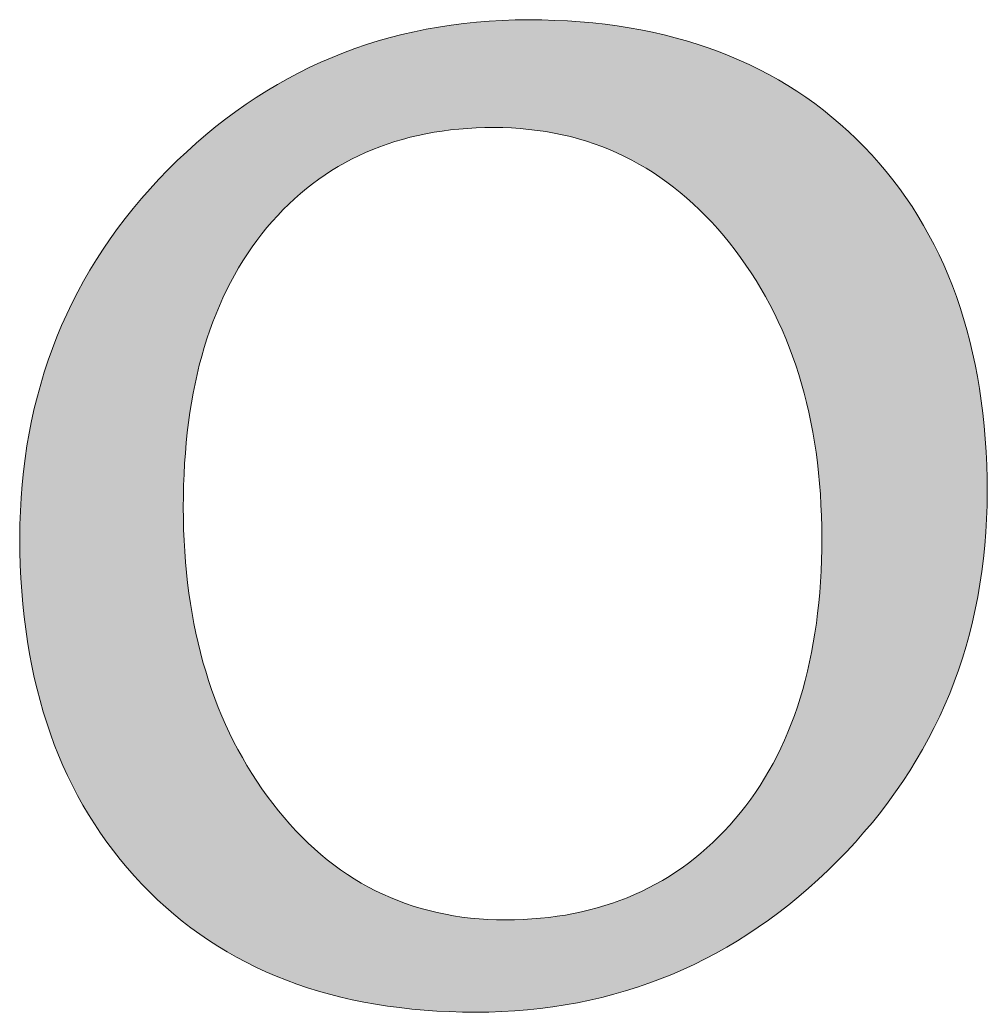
# Model space of a CAD drawing. Header units: inches. Extents: x 30.74 to 38.28, y -31.94 to -24.48.
# Drawn here: x 36.586 to 37.317, y -25.427 to -24.676 of the extents above; entities that cross this region are included whole.
import ezdxf

# ---------------------------------------------------------------- set-up
doc = ezdxf.new("R2010")
doc.units = ezdxf.units.IN
doc.header["$MEASUREMENT"] = 0
doc.layers.add('Layer 3', color=7, linetype='Continuous')

msp = doc.modelspace()

# ---------------------------------------------------------------- hatches: boundary and pattern name
at = {"layer": 'Layer 3', "true_color": 0xffffff}
h = msp.add_hatch(color=7, dxfattribs=at)
h.dxf.hatch_style = 2
edge = h.paths.add_edge_path()
edge.add_spline(control_points=[(37.31684, -25.03329), (37.31684, -25.14332), (37.27906, -25.23638), (37.20347, -25.31244), (37.12784, -25.38853), (37.03675, -25.42656), (36.93014, -25.42656), (36.82349, -25.42656), (36.73945, -25.39436), (36.67792, -25.32987), (36.61634, -25.26542), (36.58558, -25.17822), (36.58558, -25.06819), (36.58558, -24.9582), (36.62288, -24.86539), (36.69754, -24.7898), (36.77216, -24.71421), (36.863, -24.6764), (36.97011, -24.6764), (37.07719, -24.6764), (37.16177, -24.70839), (37.22381, -24.77233), (37.28582, -24.83631), (37.31684, -24.92334), (37.31684, -25.03329)], knot_values=[0, 0, 0, 0, 1, 1, 1, 2, 2, 2, 3, 3, 3, 4, 4, 4, 5, 5, 5, 6, 6, 6, 7, 7, 7, 8, 8, 8, 8], degree=3, periodic=1)
edge = h.paths.add_edge_path()
edge.add_spline(control_points=[(36.70915, -25.04494), (36.70915, -25.13559), (36.73169, -25.21021), (36.77676, -25.26884), (36.82184, -25.32746), (36.88047, -25.35679), (36.95268, -25.35679), (37.02485, -25.35679), (37.0828, -25.33135), (37.1264, -25.28045), (37.17, -25.22959), (37.19182, -25.15885), (37.19182, -25.06819), (37.19182, -24.97758), (37.16856, -24.90321), (37.12205, -24.84505), (37.0755, -24.78689), (37.01612, -24.75781), (36.94394, -24.75781), (36.87173, -24.75781), (36.81454, -24.78301), (36.77241, -24.8334), (36.73025, -24.88383), (36.70915, -24.95432), (36.70915, -25.04494)], knot_values=[0, 0, 0, 0, 1, 1, 1, 2, 2, 2, 3, 3, 3, 4, 4, 4, 5, 5, 5, 6, 6, 6, 7, 7, 7, 8, 8, 8, 8], degree=3, periodic=1)

# ---------------------------------------------------------------- linework, layer by layer
at = {"layer": 'Layer 3', "lineweight": 0}
for points in [[(37.31684, -25.03329), (37.31684, -25.14332), (37.27906, -25.23638), (37.20347, -25.31244), (37.12784, -25.38853), (37.03675, -25.42656), (36.93014, -25.42656), (36.82349, -25.42656), (36.73945, -25.39436), (36.67792, -25.32987), (36.61634, -25.26542), (36.58558, -25.17822), (36.58558, -25.06819), (36.58558, -24.9582), (36.62288, -24.86539), (36.69754, -24.7898), (36.77216, -24.71421), (36.863, -24.6764), (36.97011, -24.6764), (37.07719, -24.6764), (37.16177, -24.70839), (37.22381, -24.77233), (37.28582, -24.83631), (37.31684, -24.92334), (37.31684, -25.03329)], [(36.70915, -25.04494), (36.70915, -25.13559), (36.73169, -25.21021), (36.77676, -25.26884), (36.82184, -25.32746), (36.88047, -25.35679), (36.95268, -25.35679), (37.02485, -25.35679), (37.0828, -25.33135), (37.1264, -25.28045), (37.17, -25.22959), (37.19182, -25.15885), (37.19182, -25.06819), (37.19182, -24.97758), (37.16856, -24.90321), (37.12205, -24.84505), (37.0755, -24.78689), (37.01612, -24.75781), (36.94394, -24.75781), (36.87173, -24.75781), (36.81454, -24.78301), (36.77241, -24.8334), (36.73025, -24.88383), (36.70915, -24.95432), (36.70915, -25.04494)]]:
    msp.add_open_spline(points, degree=3, knots=[0, 0, 0, 0, 1, 1, 1, 2, 2, 2, 3, 3, 3, 4, 4, 4, 5, 5, 5, 6, 6, 6, 7, 7, 7, 8, 8, 8, 8], dxfattribs=at)

doc.saveas('drawing.dxf')
